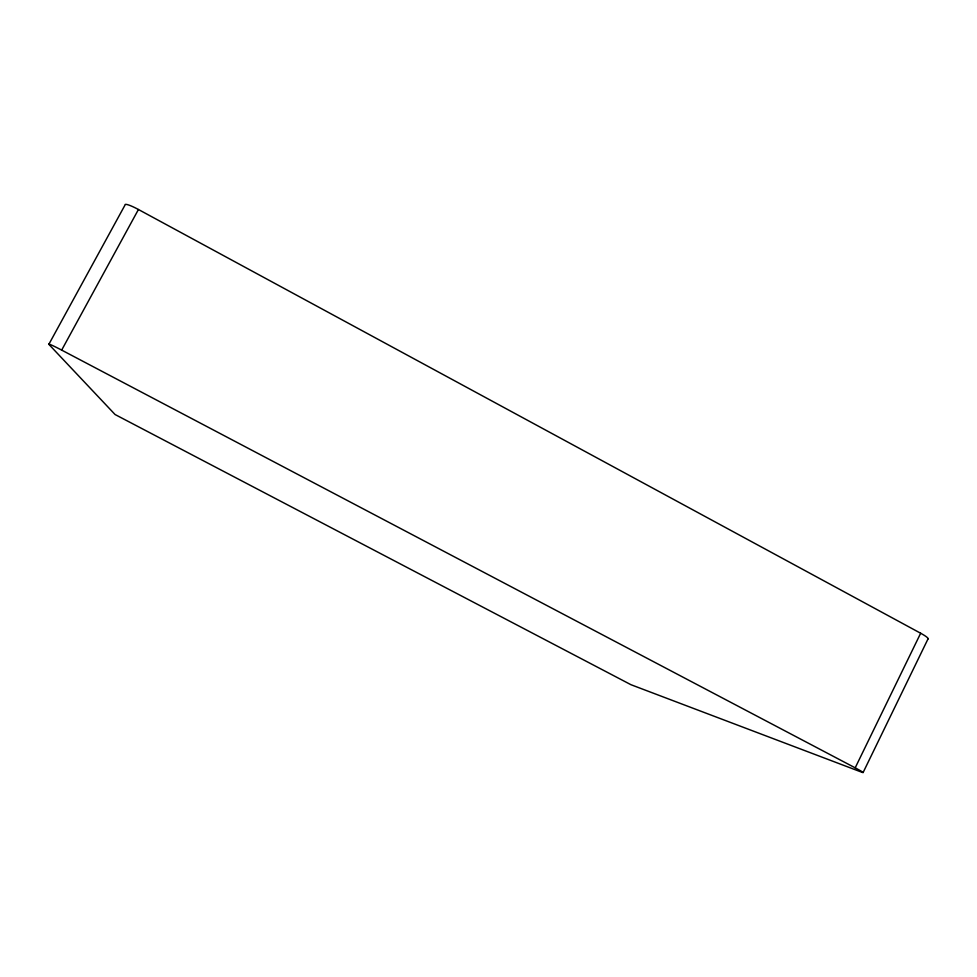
<?xml version="1.0" encoding="UTF-8"?>
<svg xmlns="http://www.w3.org/2000/svg" width="977" height="977" viewBox="0 0 977 977"><rect width="100%" height="100%" fill="white"/><g stroke="black" fill="none" stroke-linecap="round" stroke-linejoin="round"><path stroke-width="1.47" d="M855.193 767.837L920.652 633.243L138.429 209.505A16.426 2.43 29.7 0 0 125.007 205.06L48.85 344.331L115.078 414.529L630.922 684.694L861.738 772.196A15.669 0.733 26.6 0 0 855.193 767.837L61.673 350.108A16.56 0.855 28.2 0 0 48.85 344.331M863.131 772.477L928.15 638.628M61.673 350.108L138.429 209.505M920.652 633.243A15.547 2.101 25 0 1 927.771 639.043"/></g></svg>
